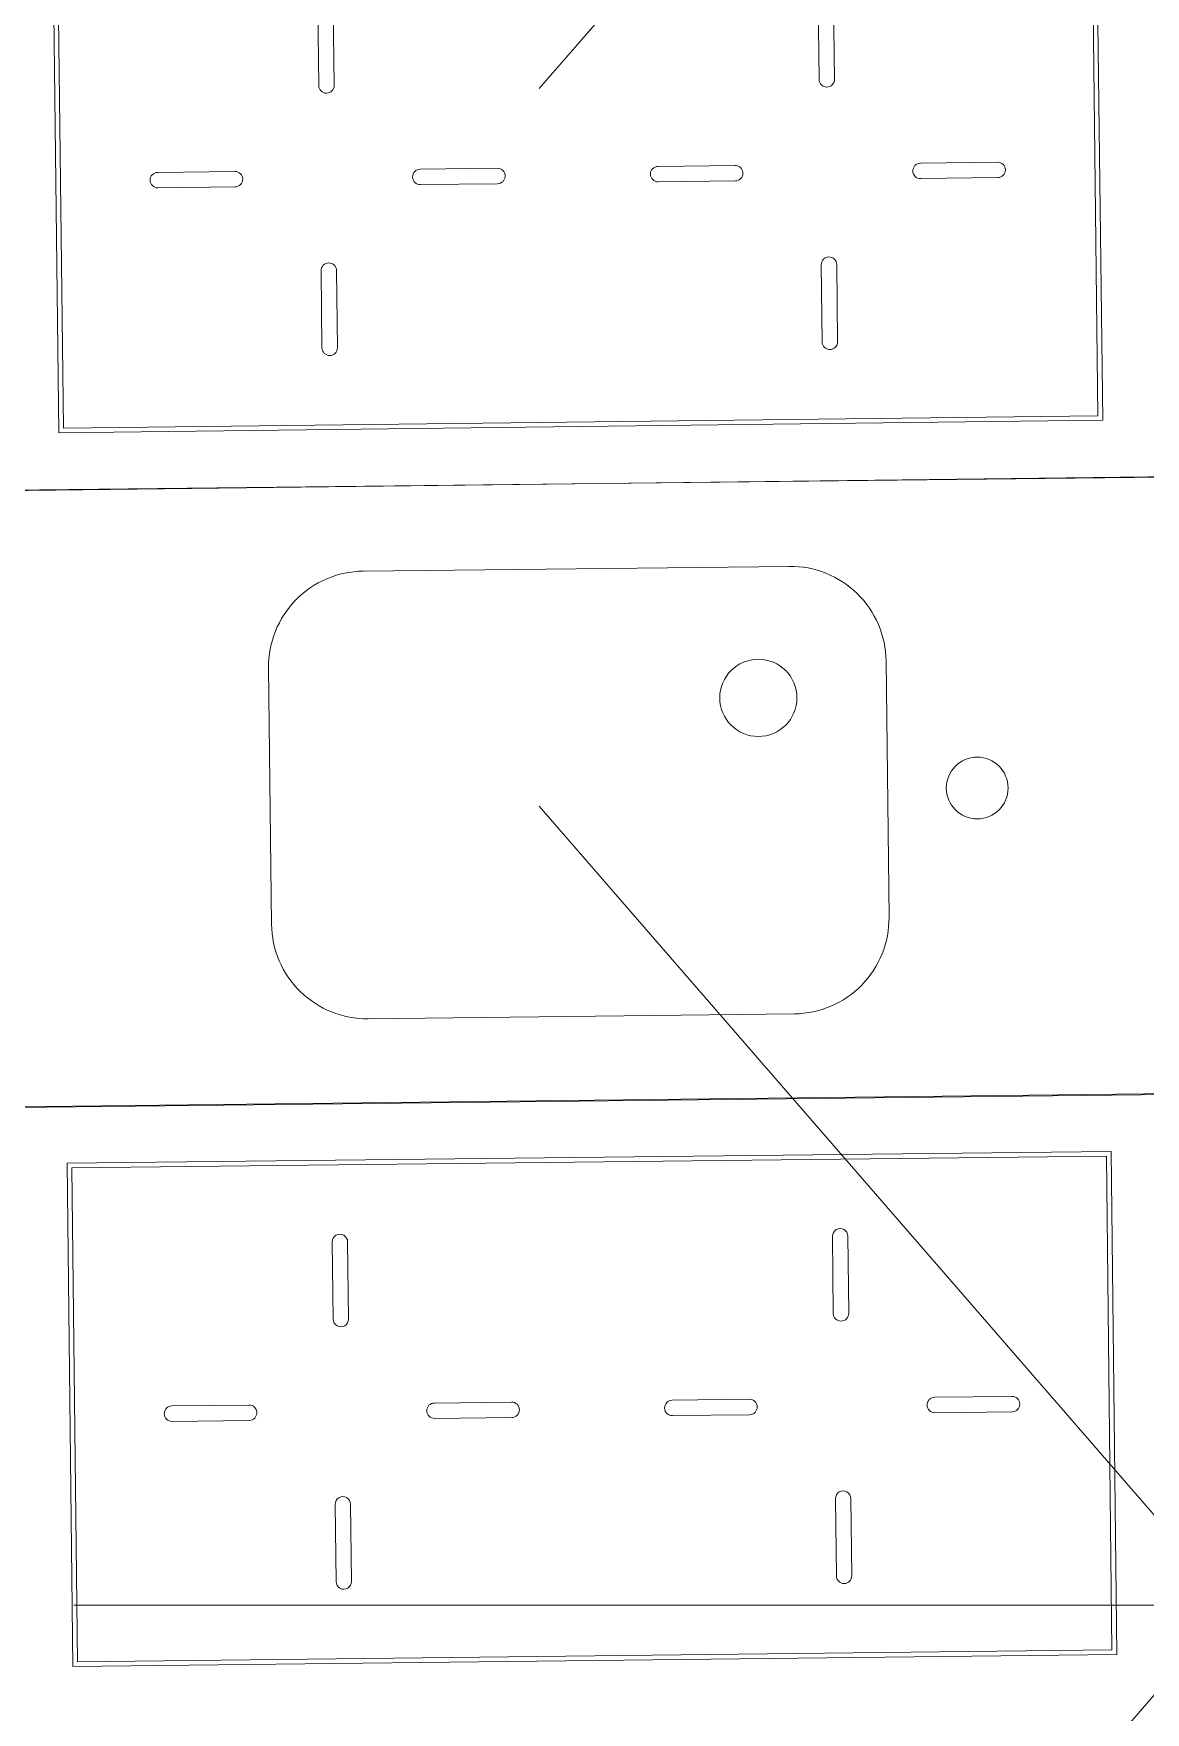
# Model space of a CAD drawing. Header units: millimetres. Extents: x -34838 to 729576, y -214038 to 121482.
# Drawn here: x 575010 to 575730, y -91217 to -90130 of the extents above; entities that cross this region are included whole.
import ezdxf

# ---------------------------------------------------------------- set-up
doc = ezdxf.new("R2010")
doc.units = ezdxf.units.MM
doc.header["$MEASUREMENT"] = 0
doc.linetypes.add('ШТРИХОВА 1_2', pattern=[1300, 750, -550])
doc.layers.add('0_Ном._пера__1', color=7, linetype='Continuous', lineweight=13)

msp = doc.modelspace()

# ---------------------------------------------------------------- linework, layer by layer
at = {"layer": '0_Ном._пера__1', "color": 7, "linetype": 'ШТРИХОВА 1_2', "lineweight": 13}
for p, q in [((574486.2, -91147.6), (575786.2, -89647.6)), ((574486.2, -89647.6), (575786.2, -91147.6)), ((575786.2, -91147.6), (574486.2, -91147.6)), ((574486.2, -92647.6), (575786.2, -91147.6)), ((575786.2, -91147.6), (574486.2, -91147.6))]:
    msp.add_line(p, q, dxfattribs=at)
at = {"layer": '0_Ном._пера__1', "color": 7, "linetype": 'Continuous', "lineweight": 13}
for points in [[(574918, -90426.6), (575837.9, -90415.5), (575828.2, -89615.5), (574908.3, -89626.7)], [(575698.5, -90054.1), (575702.5, -90380.1), (575026.5, -90388.3), (575022.6, -90062.3)], [(575695.6, -90057.2), (575699.4, -90377.2), (575029.5, -90385.2), (575025.6, -90065.3)], [(574918, -90426.3), (575837.9, -90415.8), (575842.4, -90815.8), (574922.5, -90826.2)], [(574922.5, -90825.6), (575842.4, -90815.1), (575851.5, -91615.1), (574931.6, -91625.5)], [(575711.6, -91179.6), (575707.9, -90853.7), (575031.9, -90861.3), (575035.6, -91187.3)], [(575708.5, -91176.7), (575704.9, -90856.7), (575034.9, -90864.3), (575038.6, -91184.3)]]:
    msp.add_lwpolyline(points, close=True, dxfattribs=at)
for points in [[(575518.8, -90159.3), (575518.2, -90109.3, -1), (575528.2, -90109.2), (575528.8, -90159.2, -1)], [(575194.8, -90163.2), (575194.2, -90113.2, -1), (575204.2, -90113.1), (575204.8, -90163.1, -1)], [(575464.6, -90225), (575414.6, -90225.6, -1), (575414.5, -90215.6), (575464.4, -90215, -1)], [(575634.6, -90222.9), (575584.6, -90223.5, -1), (575584.4, -90213.5), (575634.4, -90212.9, -1)], [(575140.6, -90228.9), (575090.6, -90229.5, -1), (575090.5, -90219.5), (575140.5, -90218.9, -1)], [(575310.6, -90226.8), (575260.6, -90227.4, -1), (575260.5, -90217.4), (575310.5, -90216.8, -1)], [(575196.9, -90333.2), (575196.3, -90283.2, -1), (575206.3, -90283.1), (575206.9, -90333.1, -1)], [(575520.8, -90329.3), (575520.2, -90279.3, -1), (575530.2, -90279.2), (575530.8, -90329.2, -1)], [(575502.8, -90764.6), (575226.9, -90767.8, -0.414214), (575164.2, -90706.5), (575162.3, -90540.5, -0.414214), (575223.6, -90477.8), (575499.5, -90474.7, -0.414214), (575562.2, -90536), (575564.1, -90701.9, -0.414214)], [(575203.5, -90912.4), (575204.1, -90962.4, 1), (575214.1, -90962.3), (575213.5, -90912.3, 1)], [(575527.5, -90908.7), (575528, -90958.7, 1), (575538, -90958.6), (575537.5, -90908.6, 1)], [(575149.7, -91018), (575099.7, -91018.6, 1), (575099.8, -91028.6), (575149.8, -91028, 1)], [(575319.7, -91016.1), (575269.7, -91016.7, 1), (575269.8, -91026.7), (575319.8, -91026.1, 1)], [(575473.7, -91014.3), (575423.7, -91014.9, 1), (575423.8, -91024.9), (575473.8, -91024.3, 1)], [(575643.7, -91012.4), (575593.7, -91013, 1), (575593.8, -91023), (575643.8, -91022.4, 1)], [(575529.4, -91078.7), (575530, -91128.7, 1), (575540, -91128.6), (575539.4, -91078.6, 1)], [(575205.4, -91082.4), (575206, -91132.4, 1), (575216, -91132.3), (575215.4, -91082.3, 1)]]:
    msp.add_lwpolyline(points, format="xyb", close=True, dxfattribs=at)
for centre, radius in [((575479.5, -90559.9), 25), ((575621.2, -90618.3), 20)]:
    msp.add_circle(centre, radius, dxfattribs=at)

doc.saveas('drawing.dxf')
